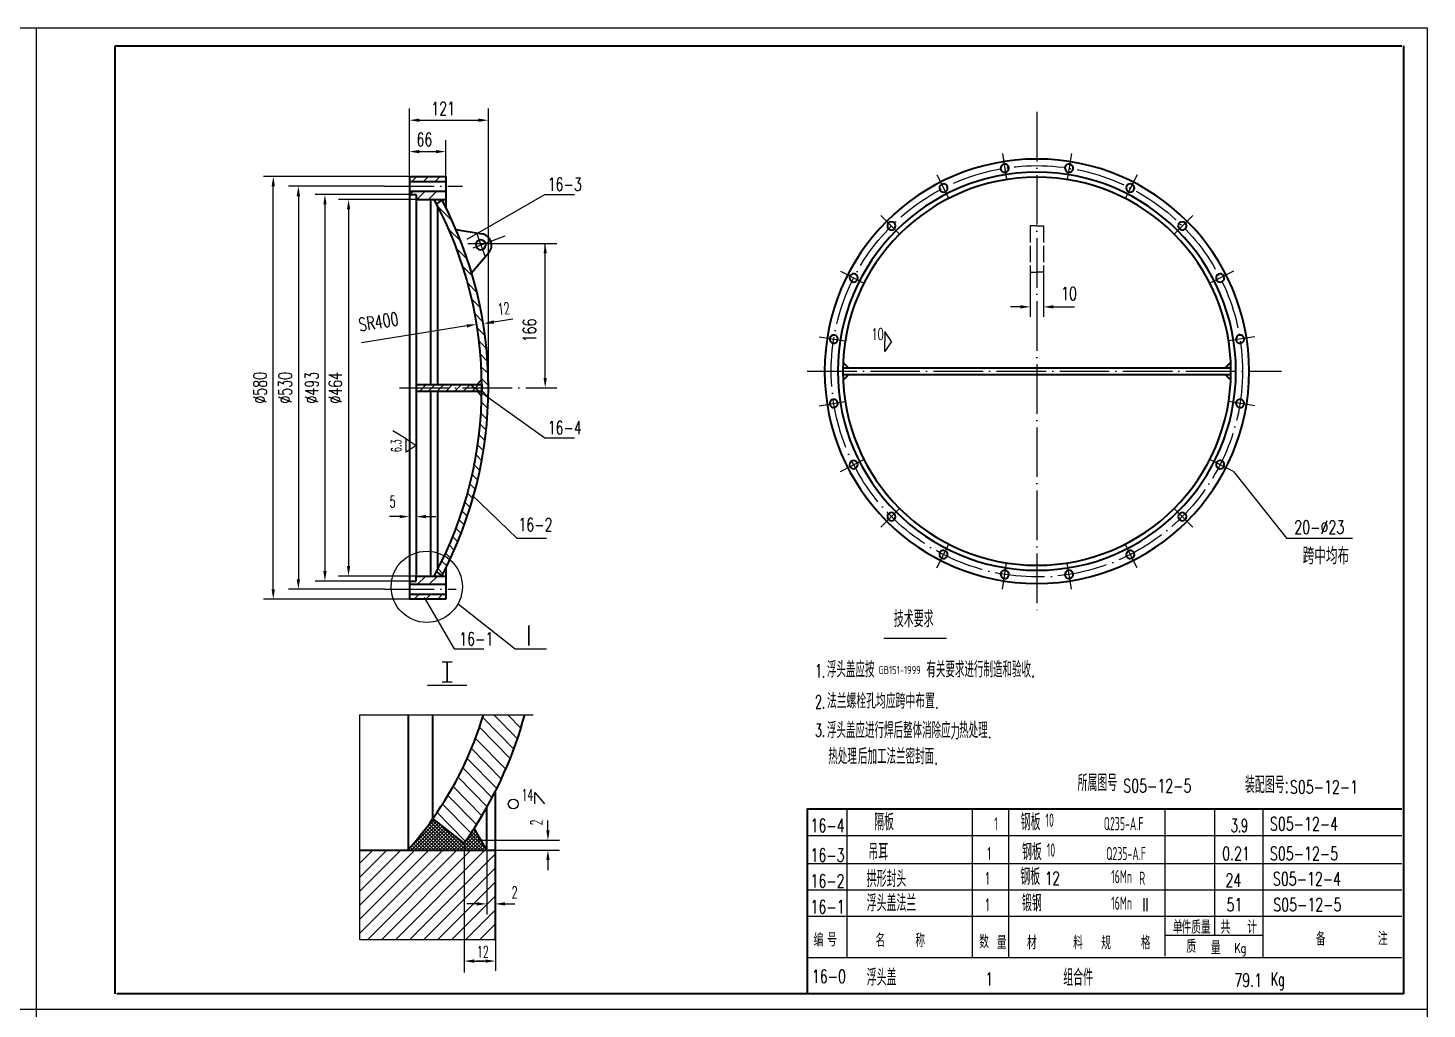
# Model space of a CAD drawing. Extents: x 0 to 841, y 0 to 594.
# Drawn here: x 417.5 to 841, y 297 to 594 of the extents above; entities that cross this region are included whole.
import ezdxf
from ezdxf.enums import TextEntityAlignment as Align

# ---------------------------------------------------------------- set-up
doc = ezdxf.new("R2010")
doc.units = 0
doc.header["$MEASUREMENT"] = 0
for name, pattern in [('XS', [7, 5, -2]), ('XX', [6, 5, -1]), ('ZHXS', [19, 15, -2, 0, -2])]:
    doc.linetypes.add(name, pattern=pattern)
doc.layers.get('0').update_dxf_attribs({"linetype": 'CONTINUOUS'})
doc.layers.get('DEFPOINTS').update_dxf_attribs({"linetype": 'CONTINUOUS'})
for name, color, linetype in [('1', 7, 'ZHXS'), ('3', 7, 'XS'), ('5', 7, 'CONTINUOUS'), ('FRAME', 1, 'CONTINUOUS')]:
    doc.layers.add(name, color=color, linetype=linetype)
doc.styles.add('HZ', font='txt', dxfattribs={"width": 0.6, "bigfont": 'hztxt'})
doc.styles.add('HZ1', font='txt', dxfattribs={"width": 0.7, "bigfont": 'hztxt'})
doc.styles.get("Standard").update_dxf_attribs({"font": 'isocp.shx', "width": 0.707, "bigfont": 'hztxt.shx'})
doc.dimstyles.get("Standard").update_dxf_attribs({"dimtxt": 0.18, "dimasz": 0.18, "dimexe": 0.18, "dimexo": 0.0625, "dimgap": 0.09, "dimtad": 0, "dimtih": 1, "dimtoh": 1, "dimdec": 4, "dimzin": 0, "dimdsep": 46, "dimtxsty": 'Standard', "dimcen": 0.09, "dimadec": 0, "dimazin": 0, "dimtfac": 1, "dimtdec": 4, "dimtofl": 0, "dimtmove": 0, "dimatfit": 3, "dimfxl": 0, "dimtolj": 1, "dimtzin": 0, "dimarcsym": 0})

# ---------------------------------------------------------------- blocks, each defined once
blk = doc.blocks.new('*D17')
at = {"color": 0, "linetype": 'ByBlock'}
for p, q in [((725.46, 527.24), (725.46, 513.74)), ((729.46, 527.24), (729.46, 513.74)), ((722.46, 516.74), (719.46, 516.74)), ((732.46, 516.74), (735.46, 516.74)), ((735.46, 516.74), (738.82, 516.74))]:
    blk.add_line(p, q, dxfattribs=at)
for points in [[(722.46, 517.24), (722.46, 516.24), (725.46, 516.74)], [(732.46, 517.24), (732.46, 516.24), (729.46, 516.74)]]:
    blk.add_solid(points, dxfattribs=at)
at = {"layer": 'DEFPOINTS', "color": 0, "linetype": 'ByBlock'}
for p in [(725.46, 527.24), (729.46, 527.24), (729.46, 516.74)]:
    blk.add_point(p, dxfattribs=at)
at = {"color": 0, "linetype": 'ByBlock', "style": 'HZ1', "width": 0.7}
blk.add_text('10', height=4, dxfattribs=at).set_placement((737.19, 520.74), align=Align.MIDDLE_CENTER)
blk = doc.blocks.new('C4Z')
for p, q in [((2.5, 3), (5, 7)), ((0.5, 0), (-1.5, 3)), ((-1.5, 3), (2.5, 3)), ((2.5, 3), (0.5, 0))]:
    blk.add_line(p, q)
at = {"style": 'HZ', "width": 0.6}
blk.add_text('6.3', height=3, dxfattribs=at).set_placement((-1.5, 4.5))
blk = doc.blocks.new('*X13')
at = {"color": 0}
for p, q in [((542.46, 249.5), (538.16, 253.8)), ((545.04, 243.38), (541.35, 247.07)), ((547.06, 237.83), (543.77, 241.12)), ((548.66, 232.7), (545.65, 235.7)), ((549.93, 227.88), (547.15, 230.67)), ((550.95, 223.33), (548.34, 225.94)), ((551.75, 218.99), (549.28, 221.47)), ((552.37, 214.84), (550.01, 217.2)), ((552.82, 210.85), (550.57, 213.11)), ((553.14, 207), (550.97, 209.17)), ((553.33, 203.28), (551.23, 205.37)), ((553.4, 199.67), (551.37, 201.7)), ((553.37, 196.16), (551.4, 198.13)), ((553.03, 189.44), (551.15, 191.31)), ((553.24, 192.76), (551.32, 194.67)), ((552.73, 186.2), (550.9, 188.03)), ((552.35, 183.04), (550.56, 184.83)), ((551.39, 176.93), (549.66, 178.66)), ((551.91, 179.95), (550.15, 181.71)), ((550.81, 173.98), (549.11, 175.67)), ((549.46, 168.25), (547.82, 169.89)), ((550.16, 171.08), (548.5, 172.75)), ((548.7, 165.47), (547.08, 167.1)), ((547.03, 160.08), (545.44, 161.66)), ((547.89, 162.75), (546.29, 164.35)), ((546.11, 157.46), (544.55, 159.02)), ((544.14, 152.36), (542.6, 153.9)), ((545.15, 154.89), (543.6, 156.44)), ((541.98, 147.45), (540.47, 148.96)), ((543.08, 149.89), (541.56, 151.41)), ((539.64, 142.72), (538.16, 144.2)), ((540.83, 145.06), (539.34, 146.56))]:
    blk.add_line(p, q, dxfattribs=at)
blk = doc.blocks.new('*X12')
at = {"color": 0}
for p, q in [((531.94, 139.5), (534.44, 142)), ((535.48, 139.5), (537.98, 142))]:
    blk.add_line(p, q, dxfattribs=at)
blk = doc.blocks.new('*X11')
at = {"color": 0}
for p, q in [((529.74, 257.5), (530.74, 258.5)), ((531.77, 256), (534.27, 258.5)), ((535.31, 256), (537.81, 258.5))]:
    blk.add_line(p, q, dxfattribs=at)
blk = doc.blocks.new('*X16')
at = {"color": 0}
for p, q in [((67.61, 345.5), (76.32, 354.21)), ((68.67, 345.5), (76.91, 353.74)), ((69.73, 345.5), (77.49, 353.26)), ((70.79, 345.5), (78.08, 352.79)), ((71.85, 345.5), (78.66, 352.31)), ((72.44, 351.39), (75.74, 354.69)), ((78.76, 345.5), (72.63, 351.64)), ((72.91, 345.5), (79.24, 351.83)), ((79.82, 345.5), (73.09, 352.24)), ((80.89, 345.5), (73.54, 352.84)), ((81.95, 345.5), (73.99, 353.45)), ((83.01, 345.5), (74.44, 354.06)), ((84.07, 345.5), (74.89, 354.68)), ((85.13, 345.5), (76.82, 353.81)), ((86.98, 351.09), (87.86, 351.97)), ((88.78, 350.33), (87.4, 351.72)), ((71.34, 345.5), (69.31, 347.53)), ((72.4, 345.5), (69.79, 348.11)), ((73.46, 345.5), (70.27, 348.69)), ((74.52, 345.5), (70.75, 349.27)), ((75.58, 345.5), (71.23, 349.86)), ((76.64, 345.5), (71.7, 350.45)), ((77.7, 345.5), (72.16, 351.04)), ((73.97, 345.5), (79.83, 351.36)), ((75.03, 345.5), (80.41, 350.88)), ((76.09, 345.5), (81, 350.41)), ((77.15, 345.5), (81.58, 349.93)), ((78.21, 345.5), (82.17, 349.45)), ((79.27, 345.5), (82.75, 348.98)), ((80.33, 345.5), (83.34, 348.5)), ((81.4, 345.5), (83.92, 348.02)), ((82.46, 345.5), (88.24, 351.29)), ((86.19, 345.5), (82.54, 349.15)), ((83.52, 345.5), (88.63, 350.61)), ((84.58, 345.5), (89.01, 349.93)), ((87.25, 345.5), (84.81, 347.94)), ((88.31, 345.5), (85.25, 348.56)), ((85.64, 345.5), (89.39, 349.25)), ((89.37, 345.5), (85.69, 349.18)), ((90.43, 345.5), (86.12, 349.81)), ((91.49, 345.5), (86.55, 350.44)), ((86.7, 345.5), (89.77, 348.57)), ((90.15, 347.91), (86.98, 351.08)), ((87.76, 345.5), (90.15, 347.89)), ((68.16, 345.5), (67.83, 345.83)), ((69.22, 345.5), (68.32, 346.4)), ((70.28, 345.5), (68.82, 346.96)), ((88.82, 345.5), (90.54, 347.22)), ((89.88, 345.5), (90.92, 346.54)), ((90.94, 345.5), (91.3, 345.86))]:
    blk.add_line(p, q, dxfattribs=at)

msp = doc.modelspace()

# ---------------------------------------------------------------- linework, layer by layer
for p, q in [((0, 594), (841, 594)), ((420, 594), (420, 0)), ((841, 594), (841, 0)), ((550.46675, 530.07256), (573.96675, 543.57256)), ((573.96675, 543.57256), (582.96675, 543.57256)), ((678.90816, 499.07256), (676.90816, 502.07256)), ((676.90816, 502.07256), (676.90816, 499.07256)), ((676.90816, 496.07256), (676.90816, 499.07256)), ((678.90816, 499.07256), (676.90816, 496.07256)), ((551.3423, 486.07256), (573.96675, 469.88825)), ((554.96675, 486.07256), (554.96675, 484.07256)), ((573.96675, 469.88825), (582.96675, 469.88825)), ((782.38247, 459.76888), (798.46127, 439.57256)), ((551.96675, 452.57256), (565.46675, 439.57256)), ((565.46675, 439.57256), (574.46675, 439.57256)), ((798.46127, 439.57256), (818.48193, 439.57256)), ((537.46675, 421.57256), (546.46675, 406.07256)), ((547.70483, 419.71359), (564.96675, 406.07256)), ((676.55453, 409.28727), (695.55453, 409.28727)), ((546.46675, 406.07256), (555.46675, 406.07256)), ((564.96675, 406.07256), (574.46675, 406.07256)), ((542.88957, 402.07256), (545.88957, 402.07256)), ((538.38957, 395.07256), (550.38957, 395.07256)), ((542.88957, 396.07256), (545.88957, 396.07256)), ((517.88957, 386.07256), (570.38957, 386.07256)), ((517.88957, 386.07256), (517.88957, 318.07256)), ((570.88957, 362.57256), (573.88957, 359.07256)), ((570.88957, 359.07256), (570.88957, 362.57256)), ((558.88957, 345.13506), (558.88957, 357.57256)), ((665.49212, 312.56593), (665.49212, 357.57256)), ((703.38957, 312.56593), (703.38957, 357.57256)), ((714.38957, 312.56593), (714.38957, 357.57256)), ((761.74408, 312.95416), (761.74408, 357.57256)), ((776.62536, 357.57256), (776.62536, 319.39864)), ((791.38957, 312.56593), (791.38957, 357.57256)), ((540.00578, 354.76921), (549.15458, 347.31605)), ((554.95207, 348.07256), (553.38957, 348.07256)), ((653.38957, 349.57256), (833.38957, 349.57256)), ((532.38957, 345.07256), (556.38957, 345.07256)), ((558.88957, 345.07256), (543.38957, 345.07256)), ((556.38957, 345.07256), (556.38957, 325.57256)), ((653.38957, 341.07256), (833.38957, 341.07256)), ((653.38957, 333.07256), (833.38957, 333.07256)), ((553.3374, 328.82825), (550.3374, 328.82825)), ((561.88957, 328.82825), (564.88957, 328.82825)), ((653.38957, 325.07256), (833.38957, 325.07256)), ((517.88957, 318.07256), (558.88957, 318.07256)), ((761.74408, 319.39864), (791.38957, 319.39864)), ((653.3654, 312.56593), (833.38957, 312.56593)), ((0, 297), (841, 297))]:
    msp.add_line(p, q)
at = {"color": 0, "linetype": 'ByBlock'}
for p, q in [((532.96675, 560.13506), (532.96675, 569.57256)), ((556.86846, 485.13506), (556.86846, 569.57256)), ((535.96675, 566.07256), (553.86846, 566.07256)), ((532.96675, 549.13506), (532.96675, 560.07256)), ((543.96675, 549.13506), (543.96675, 560.07256)), ((535.96675, 556.57256), (540.96675, 556.57256)), ((550.65262, 528.75648), (577.56158, 528.75648)), ((574.06158, 488.07256), (574.06158, 528.75648)), ((558.49178, 505.01278), (564.2349, 505.97068)), ((550.35807, 503.81154), (518.46675, 498.63695)), ((570.12408, 485.07256), (577.56158, 485.07256)), ((529.96675, 446.07256), (526.96675, 446.07256)), ((537.96675, 446.07256), (540.96675, 446.07256)), ((574.88957, 351.07256), (574.88957, 354.07256)), ((554.95207, 348.07256), (578.38957, 348.07256)), ((549.56509, 346.95092), (549.56509, 308.01342)), ((558.88957, 345.07256), (578.38957, 345.07256)), ((574.88957, 342.07256), (574.88957, 339.07256)), ((559.06509, 320.07256), (559.06509, 308.51342)), ((552.56509, 311.51342), (555.56509, 311.51342)), ((556.06509, 311.51342), (553.06509, 311.51342))]:
    msp.add_line(p, q, dxfattribs=at)
at = {"color": 0}
for p, q in [((533.66733, 547.57256), (535.16733, 549.07256)), ((537.20286, 547.57256), (538.70286, 549.07256)), ((540.7384, 547.57256), (542.2384, 549.07256)), ((534.96675, 485.60692), (535.43239, 486.07256)), ((536.08404, 484.07256), (538.08404, 486.07256)), ((538.73569, 484.07256), (540.73569, 486.07256)), ((541.38734, 484.07256), (543.38734, 486.07256)), ((544.03899, 484.07256), (546.03899, 486.07256)), ((546.69064, 484.07256), (548.69064, 486.07256)), ((549.3423, 484.07256), (551.3423, 486.07256)), ((551.99395, 484.07256), (553.99395, 486.07256)), ((554.6456, 484.07256), (554.96675, 484.39371)), ((534.44655, 421.07256), (535.94655, 422.57256)), ((537.98208, 421.07256), (539.48208, 422.57256)), ((541.51762, 421.07256), (543.01762, 422.57256)), ((565.66633, 378.80828), (558.54086, 386.07256)), ((566.70229, 382.0363), (562.74316, 386.07256)), ((563.31326, 372.97024), (554.15008, 382.31192)), ((564.5562, 375.65587), (555.13837, 385.25717)), ((562.12498, 369.56613), (552.9618, 378.90781)), ((559.42858, 363.74672), (550.47221, 372.87757)), ((560.80886, 366.62372), (551.75452, 375.85444)), ((557.98597, 360.93327), (549.11759, 369.97441)), ((554.92006, 355.49058), (546.2006, 364.3799)), ((556.48266, 358.18171), (547.69303, 367.14256)), ((553.29944, 352.8586), (544.64211, 361.68458)), ((549.88841, 347.76775), (541.33303, 356.4898)), ((551.62191, 350.28465), (543.01914, 359.055)), ((517.88957, 319.85264), (543.10948, 345.07256)), ((517.88957, 324.09528), (538.86684, 345.07256)), ((517.88957, 328.33792), (534.6242, 345.07256)), ((517.88957, 341.06585), (521.89628, 345.07256)), ((517.88957, 336.82321), (526.13892, 345.07256)), ((517.88957, 332.58056), (530.38156, 345.07256)), ((520.35212, 318.07256), (547.35212, 345.07256)), ((524.59476, 318.07256), (551.59476, 345.07256)), ((528.8374, 318.07256), (555.8374, 345.07256)), ((533.08005, 318.07256), (558.88957, 343.88208)), ((537.32269, 318.07256), (558.88957, 339.63944)), ((541.56533, 318.07256), (558.88957, 335.3968)), ((545.80797, 318.07256), (558.88957, 331.15416)), ((550.05061, 318.07256), (558.88957, 326.91152)), ((554.29325, 318.07256), (558.88957, 322.66888)), ((558.53589, 318.07256), (558.88957, 318.42624))]:
    msp.add_line(p, q, dxfattribs=at)
for points in [[(664.90816, 492.07256, 0, 0.5, 0), (666.90816, 494.07256, 0, 0, 0), (671.90816, 499.07256, 0, 0, 0), (679.90816, 499.07256, 0, 0, 0)], [(553.88957, 348.57256, 0, 0.5, 0), (557.38957, 352.07256, 0, 0, 0), (564.38957, 359.07256, 0, 0, 0), (575.38957, 359.07256, 0, 0, 0)]]:
    msp.add_lwpolyline(points, format="xyseb")
at = {"const_width": 0.5}
for points in [[(665.90816, 491.07256), (664.2197, 492.76101)], [(779.90816, 491.07256), (781.59661, 492.76101)], [(553.46675, 486.07256), (554.84225, 487.5804)], [(665.90816, 489.07256), (664.2197, 487.3841)], [(779.90816, 489.07256), (781.59661, 487.3841)], [(553.46675, 484.07256), (554.84225, 482.56471)], [(544.38957, 402.07256), (544.38957, 396.07256)]]:
    msp.add_lwpolyline(points, dxfattribs=at)
for centre, radius in [((538.21675, 424.82256), 10.77613), ((564.38957, 359.07256), 1.5)]:
    msp.add_circle(centre, radius)
at = {"color": 0, "linetype": 'ByBlock'}
for points in [[(535.96675, 565.57256), (535.96675, 566.57256), (532.96675, 566.07256)], [(553.86846, 565.57256), (553.86846, 566.57256), (556.86846, 566.07256)], [(535.96675, 556.07256), (535.96675, 557.07256), (532.96675, 556.57256)], [(540.96675, 556.07256), (540.96675, 557.07256), (543.96675, 556.57256)], [(574.56158, 525.75648), (573.56158, 525.75648), (574.06158, 528.75648)], [(550.27799, 504.30508), (550.43815, 503.31799), (553.31934, 504.29202)], [(558.40952, 505.50597), (558.57404, 504.51959), (555.53266, 504.51922)], [(574.56158, 488.07256), (573.56158, 488.07256), (574.06158, 485.07256)], [(529.96675, 445.57256), (529.96675, 446.57256), (532.96675, 446.07256)], [(537.96675, 445.57256), (537.96675, 446.57256), (534.96675, 446.07256)], [(575.38957, 351.07256), (574.38957, 351.07256), (574.88957, 348.07256)], [(575.38957, 342.07256), (574.38957, 342.07256), (574.88957, 345.07256)], [(552.56509, 311.01342), (552.56509, 312.01342), (549.56509, 311.51342)], [(556.06509, 311.01342), (556.06509, 312.01342), (559.06509, 311.51342)]]:
    msp.add_solid(points, dxfattribs=at)
for points in [[(553.3374, 328.32825), (553.3374, 329.32825), (556.3374, 328.82825)], [(561.88957, 328.32825), (561.88957, 329.32825), (558.88957, 328.82825)]]:
    msp.add_solid(points)
at = {"layer": '1'}
for p, q in [((722.90816, 568.57256), (722.90816, 416.55337)), ((712.46622, 556.00034), (713.71763, 548.09925)), ((733.35009, 556.00034), (732.09868, 548.09925)), ((692.60448, 549.54687), (696.23621, 542.41919)), ((753.21183, 549.54687), (749.5801, 542.41919)), ((525.46675, 546.07256), (548.98937, 546.07256)), ((675.70907, 537.27164), (681.36563, 531.61508)), ((770.10724, 537.27164), (764.45068, 531.61508)), ((552.22441, 527.47787), (561.99407, 531.03373)), ((553.25442, 531.95745), (555.89286, 524.70839)), ((663.43384, 520.37623), (670.56152, 516.7445)), ((782.38247, 520.37623), (775.25479, 516.7445)), ((656.98037, 500.51449), (664.88147, 499.26308)), ((788.83594, 500.51449), (780.93485, 499.26308)), ((653.40816, 490.07256), (796.90816, 490.07256)), ((529.96044, 485.07256), (577.38765, 485.07256)), ((656.98037, 479.63062), (664.88147, 480.88203)), ((788.83594, 479.63062), (780.93485, 480.88203)), ((663.43384, 459.76888), (670.56152, 463.40061)), ((782.38247, 459.76888), (775.25479, 463.40061)), ((675.70907, 442.87347), (681.36563, 448.53003)), ((770.10724, 442.87347), (764.45068, 448.53003)), ((692.60448, 430.59824), (696.23621, 437.72592)), ((753.21183, 430.59824), (749.5801, 437.72592)), ((712.46622, 424.14477), (713.71763, 432.04587)), ((733.35009, 424.14477), (732.09868, 432.04587)), ((525.46675, 424.07256), (547.12158, 424.07256))]:
    msp.add_line(p, q, dxfattribs=at)
msp.add_circle((722.90816, 490.07256), 62.25, dxfattribs=at)
at = {"layer": '3', "linetype": 'XX'}
for p, q in [((720.90816, 534.07256), (720.90816, 520.07256)), ((722.90816, 534.07256), (720.90816, 534.07256)), ((722.90816, 534.07256), (724.90816, 534.07256)), ((724.90816, 534.07256), (724.90816, 520.07256)), ((720.90816, 520.07256), (722.90816, 520.07256)), ((724.90816, 520.07256), (722.90816, 520.07256))]:
    msp.add_line(p, q, dxfattribs=at)
at = {"layer": '5'}
for p, q in [((532.96675, 549.07256), (488.74977, 549.07256)), ((491.74977, 424.07256), (491.74977, 546.07256)), ((525.46675, 546.07256), (496.3474, 546.07256)), ((499.3474, 543.07256), (499.3474, 427.07256)), ((532.96675, 543.57256), (504.39195, 543.57256)), ((507.39195, 540.57256), (507.39195, 429.57256)), ((534.96675, 542.07256), (511.54266, 542.07256)), ((514.54266, 539.07256), (514.54266, 431.07256)), ((534.96675, 428.07256), (511.54266, 428.07256)), ((525.46675, 424.07256), (496.3474, 424.07256)), ((532.96675, 426.57256), (504.39195, 426.57256)), ((532.96675, 421.07256), (488.74977, 421.07256))]:
    msp.add_line(p, q, dxfattribs=at)
for points in [[(491.24977, 546.07256), (492.24977, 546.07256), (491.74977, 549.07256)], [(498.8474, 543.07256), (499.8474, 543.07256), (499.3474, 546.07256)], [(506.89195, 540.57256), (507.89195, 540.57256), (507.39195, 543.57256)], [(514.04266, 539.07256), (515.04266, 539.07256), (514.54266, 542.07256)], [(506.89195, 429.57256), (507.89195, 429.57256), (507.39195, 426.57256)], [(514.04266, 431.07256), (515.04266, 431.07256), (514.54266, 428.07256)], [(491.24977, 424.07256), (492.24977, 424.07256), (491.74977, 421.07256)], [(498.8474, 427.07256), (499.8474, 427.07256), (499.3474, 424.07256)]]:
    msp.add_solid(points, dxfattribs=at)
at = {"layer": 'DEFPOINTS', "color": 0, "linetype": 'ByBlock'}
for p in [(556.86846, 566.07256), (532.96675, 560.07256), (543.96675, 556.57256), (532.96675, 549.13506), (532.96675, 549.07256), (543.96675, 549.07256), (525.46675, 546.07256), (532.96675, 543.57256), (534.96675, 542.07256), (550.0607, 525.25648), (553.31934, 504.29202), (556.86846, 485.07256), (534.96675, 428.07256), (525.46675, 424.07256), (532.96675, 426.57256), (532.96675, 421.07256), (562.9234, 372.03284), (562.9234, 372.03284), (551.06509, 352.01342), (574.88957, 353.07256), (553.38957, 348.07256), (558.88957, 318.07256), (559.06509, 311.51342)]:
    msp.add_point(p, dxfattribs=at)
at = {"layer": 'FRAME', "lineweight": 40}
for p, q in [((443.88957, 301.57256), (443.88957, 588.57256)), ((443.88957, 588.57256), (833.38957, 588.57256)), ((833.88957, 588.57256), (833.88957, 301.57256)), ((532.96675, 549.07256), (543.96675, 549.07256)), ((532.96675, 549.07256), (532.96675, 470.57256)), ((532.96675, 547.57256), (543.96675, 547.57256)), ((543.96675, 549.07256), (543.96675, 539.67624)), ((532.96675, 544.57256), (543.96675, 544.57256)), ((532.96675, 543.57256), (534.96675, 543.57256)), ((534.96675, 543.57256), (534.96675, 542.07256)), ((534.96675, 542.07256), (543.96675, 542.07256)), ((534.96675, 542.07256), (534.96675, 483.07256)), ((539.46675, 486.07256), (539.46675, 542.07256)), ((542.96675, 542.07256), (540.96675, 540.57256)), ((541.46675, 540.17975), (541.46675, 486.07256)), ((547.01119, 533.02965), (554.95712, 531.66502)), ((551.79947, 519.87396), (557.00924, 526.02687)), ((664.16667, 491.07256), (781.64964, 491.07256)), ((664.16667, 489.07256), (781.64964, 489.07256)), ((534.96675, 486.07256), (534.96675, 484.07256)), ((534.96675, 486.07256), (554.96675, 486.07256)), ((534.96675, 484.07256), (554.96675, 484.07256)), ((534.96675, 483.07256), (534.96675, 428.07256)), ((539.46675, 428.07256), (539.46675, 484.07256)), ((541.46675, 484.07256), (541.46675, 430.57256)), ((532.96675, 470.57256), (532.96675, 421.07256)), ((534.96675, 428.07256), (543.96675, 428.07256)), ((534.96675, 426.57256), (534.96675, 428.07256)), ((542.76519, 428.28638), (541.19924, 429.45094)), ((543.96675, 430.46887), (543.96675, 421.07256)), ((532.96675, 426.57256), (534.96675, 426.57256)), ((532.96675, 425.57256), (543.96675, 425.57256)), ((532.96675, 422.57256), (543.96675, 422.57256)), ((543.96675, 421.07256), (532.96675, 421.07256)), ((532.71576, 345.40383), (532.71576, 386.07256)), ((540.00578, 354.76921), (540.00578, 386.07256)), ((558.88957, 362.67401), (558.88957, 318.07256)), ((556.38957, 345.07256), (556.38957, 358.0168)), ((653.38957, 357.57256), (833.38957, 357.57256)), ((653.38957, 357.57256), (653.38957, 301.57256)), ((540.017, 354.5923), (549.46042, 347.16691)), ((556.38957, 345.07256), (552.61257, 351.78722)), ((517.88957, 345.07256), (558.88957, 345.07256)), ((833.88957, 301.57256), (444.38957, 301.57256))]:
    msp.add_line(p, q, dxfattribs=at)
for centre, radius, start, end in [((722.90816, 490.07256), 64.25, 0, 180), ((713.17011, 551.55615), 1.25, 99, 279), ((713.17011, 551.55615), 1.25, 279, 99), ((732.6462, 551.55615), 1.25, 81, 261), ((732.6462, 551.55615), 1.25, 261, 81), ((722.90816, 490.07256), 60.25, 0, 180), ((722.90816, 490.07256), 58.75, 0, 180), ((694.64725, 545.53771), 1.25, 117, 297), ((694.64725, 545.53771), 1.25, 297, 117), ((751.16906, 545.53771), 1.25, 63, 243), ((751.16906, 545.53771), 1.25, 243, 63), ((434.86846, 485.07256), 120, 331.64065, 28.35935), ((434.86846, 485.07256), 122, 332.1464547, 27.8535453), ((678.89076, 534.08995), 1.25, 135, 315), ((678.89076, 534.08995), 1.25, 315, 135), ((766.92555, 534.08995), 1.25, 45, 225), ((766.92555, 534.08995), 1.25, 225, 45), ((554.57364, 528.33292), 1.5, 20, 200), ((554.37228, 528.25963), 3.45525, 319.7448813, 80.2551187), ((554.57364, 528.33292), 1.5, 200, 20), ((667.443, 518.33346), 1.25, 153, 333), ((667.443, 518.33346), 1.25, 333, 153), ((778.37331, 518.33346), 1.25, 27, 207), ((778.37331, 518.33346), 1.25, 207, 27), ((661.42456, 499.8106), 1.25, 171, 351), ((661.42456, 499.8106), 1.25, 351, 171), ((784.39176, 499.8106), 1.25, 9, 189), ((784.39176, 499.8106), 1.25, 189, 9), ((722.90816, 490.07256), 64.25, 180, 0), ((722.90816, 490.07256), 60.25, 180, 0), ((722.90816, 490.07256), 58.75, 180, 0), ((661.42456, 480.33451), 1.25, 9, 189), ((661.42456, 480.33451), 1.25, 189, 9), ((784.39176, 480.33451), 1.25, 171, 351), ((784.39176, 480.33451), 1.25, 351, 171), ((667.443, 461.81165), 1.25, 27, 207), ((667.443, 461.81165), 1.25, 207, 27), ((778.37331, 461.81165), 1.25, 153, 333), ((778.37331, 461.81165), 1.25, 333, 153), ((678.89076, 446.05516), 1.25, 45, 225), ((678.89076, 446.05516), 1.25, 225, 45), ((766.92555, 446.05516), 1.25, 135, 315), ((766.92555, 446.05516), 1.25, 315, 135), ((694.64725, 434.6074), 1.25, 63, 243), ((694.64725, 434.6074), 1.25, 243, 63), ((751.16906, 434.6074), 1.25, 117, 297), ((751.16906, 434.6074), 1.25, 297, 117), ((713.17011, 428.58896), 1.25, 81, 261), ((713.17011, 428.58896), 1.25, 261, 81), ((732.6462, 428.58896), 1.25, 99, 279), ((732.6462, 428.58896), 1.25, 279, 99), ((451.93552, 417.08753), 108, 324.666873, 343.3110585), ((451.93552, 417.08753), 120, 327.0569966, 345.0214101), ((451.93552, 417.08753), 108, 318.1790292, 324.6126961), ((451.93552, 417.08753), 120, 324.3613183, 327.0057875)]:
    msp.add_arc(centre, radius, start, end, dxfattribs=at)

# ---------------------------------------------------------------- block references
for name, p in [('*X11', (3.46675, 286.07256)), ('*X13', (3.46675, 286.07256)), ('*X12', (3.46675, 286.07256)), ('*X16', (464.88957, -0.42744))]:
    msp.add_blockref(name, p)
at = {"rotation": 90}
msp.add_blockref('C4Z', (534.96675, 467.07256), dxfattribs=at)

# ---------------------------------------------------------------- texts
at = {"style": 'HZ', "width": 0.6}
msp.add_text('12', height=3.5, rotation=7, dxfattribs=at).set_placement((559.96675, 507.07256))
for s, height, style, width, p in [('10', 3.5, 'HZ', 0.6, (672.90816, 499.57256)), ('技术要求', 5, 'HZ', 0.6, (679.61703, 412.59977)), ('I', 6, 'HZ', 0.6, (568.46675, 407.07256)), ('I', 6, 'HZ', 0.6, (568.46675, 407.07256)), ('浮头盖应按     ', 4.8, 'HZ', 0.6, (659.35453, 397.38727)), ('有关要求进行制造和验收.', 4.8, 'HZ', 0.6, (689.45072, 397.38727)), ('1.', 4, 'HZ', 0.6, (655.75453, 397.38727)), ('2.', 4, 'HZ', 0.6, (655.75453, 387.98727)), ('法兰螺栓孔均应跨中布置.', 4.5, 'HZ', 0.6, (659.35453, 387.98727)), ('3.', 4, 'HZ', 0.6, (655.75453, 379.38727)), ('浮头盖应进行焊后整体消除应 热处理.', 4.8, 'HZ', 0.6, (659.35453, 378.98727)), ('力', 4.8, 'HZ', 0.6, (696.7566, 378.57256)), ('热处理', 4.8, 'HZ', 0.6, (659.7566, 371.07256)), ('后加工法兰密封面.', 4.8, 'HZ', 0.6, (668.7566, 371.07256)), ('所属图号', 5, 'HZ', 0.6, (735.21695, 362.95931)), ('装配图号:', 5, 'HZ', 0.6, (785.89845, 362.38749)), ('14', 3.5, 'HZ', 0.6, (566.88957, 360.07256)), ('隔板', 5, 'HZ', 0.6, (673.62589, 351.11422)), ('钢板', 5, 'HZ', 0.6, (718.00088, 351.11422)), ('3.9', 4, 'HZ', 0.6, (781.63877, 350.57111)), ('吊耳', 5, 'HZ', 0.6, (671.88957, 342.07256)), ('钢板', 5, 'HZ', 0.6, (718.38957, 342.07256)), ('拱形封头', 5, 'HZ', 0.6, (671.38957, 333.90589)), ('钢板', 5, 'HZ', 0.6, (717.88957, 334.57256)), ('12', 4, 'HZ1', 0.65, (725.38957, 334.57256)), ('2', 3.5, 'HZ', 0.6, (563.88957, 330.57825)), ('浮头盖法兰', 5, 'HZ', 0.6, (671.38957, 326.57256)), ('锻钢', 5, 'HZ', 0.6, (718.38957, 326.57256)), ('单  ', 4, 'HZ', 0.7, (764.04769, 319.78686)), ('件质量', 4, 'HZ', 0.7, (766.68152, 319.78686)), ('共  ', 4, 'HZ', 0.7, (778.5017, 319.78686)), ('计', 4, 'HZ', 0.7, (786.58935, 319.78686)), ('编  ', 4, 'HZ', 0.7, (655.32404, 315.90464)), ('号     ', 4, 'HZ', 0.7, (659.41948, 315.96942)), ('名', 4, 'HZ', 0.7, (674.0659, 315.78384)), ('称', 4, 'HZ', 0.7, (686.12137, 315.75802)), ('数', 4, 'HZ', 0.7, (705.43681, 315.39864)), ('量', 4, 'HZ', 0.7, (710.7898, 315.18709)), ('材', 4, 'HZ', 0.7, (719.88957, 315.07256)), ('料', 4, 'HZ', 0.7, (733.88957, 315.07256)), ('规', 4, 'HZ', 0.7, (742.38957, 315.07256)), ('格', 4, 'HZ', 0.7, (754.38957, 315.07256)), ('质', 4, 'HZ', 0.7, (768.1495, 313.96353)), ('量', 4, 'HZ', 0.7, (775.59014, 313.57531)), ('备  ', 4, 'HZ', 0.7, (807.3535, 316.18109)), ('注', 4, 'HZ', 0.7, (826.11764, 316.29286)), ('12', 3.5, 'HZ', 0.6, (553.38957, 312.57256)), ('Kg', 3, 'HZ', 0.7, (782.70728, 313.96353)), ('浮头盖', 5, 'HZ', 0.6, (671.38957, 304.07256)), ('组合件', 5, 'HZ', 0.6, (730.88957, 304.07256)), ('1', 4, 'HZ', 0.6, (707.38957, 304.07256)), ('Kg', 4, 'HZ', 0.6, (793.73886, 304.07256))]:
    msp.add_text(s, height=height, dxfattribs=dict(style=style, width=width)).set_placement(p)
at = {"color": 0, "linetype": 'ByBlock', "style": 'HZ', "width": 0.6}
msp.add_text('5', height=3.5, dxfattribs=at).set_placement((526.96675, 448.82256))
at = {"width": 0.6}
msp.add_text('GB151-1999', height=2.461538, dxfattribs=at).set_placement((674.95453, 398.38727), (687.75453, 398.38727), align=Align.ALIGNED)
for s, p in [('10', (725.50088, 352.18071)), ('1', (709.99212, 351.11422)), ('Q235-A.F', (743.14499, 351.11422)), ('1', (707.88957, 342.07256)), ('10', (725.88957, 343.13905)), ('Q235-A.F', (743.88957, 342.07256)), ('16Mn', (745.38957, 335.07256)), ('1', (707.38957, 334.57256)), ('R', (753.88957, 334.57256)), ('1', (707.38957, 326.57256)), ('16Mn', (745.38957, 327.07256))]:
    msp.add_text(s, height=4, dxfattribs=at).set_placement(p)
at = {"color": 0, "linetype": 'ByBlock', "style": 'HZ', "width": 0.6}
msp.add_text('2', height=3.5, rotation=90, dxfattribs=at).set_placement((573.13957, 352.57256))
at = {"layer": '5', "style": 'HZ1', "width": 0.7}
for s, height, p in [('121', 4, (539.57016, 567.62672)), ('66', 4, (535.10097, 558.24765)), ('16-3', 4, (574.80955, 544.67551)), ('16-4', 4, (574.80955, 470.9912)), ('16-2', 4, (565.95185, 441.62206)), ('20-%%C23', 4, (800.8395, 440.88159)), ('跨中均布', 5, (803.39952, 431.66815)), ('16-1', 4, (548.02883, 407.03776)), ('S05-12-5', 4, (749.04885, 362.55685)), ('S05-12-1', 4, (799.4954, 362.22076)), ('16-4', 4, (654.37082, 350.52994)), ('S05-12-4', 4, (793.44182, 351.05023)), ('16-3', 4, (654.37082, 341.59226)), ('0.21', 4, (778.98047, 342.05557)), ('S05-12-5', 4, (793.44182, 342.05557)), ('16-2', 4, (654.37082, 333.75649)), ('24', 4, (779.9894, 333.98949)), ('S05-12-4', 4, (794.34234, 334.4062)), ('II', 4, (754.76613, 326.59558)), ('51', 4, (780.32571, 326.59558)), ('S05-12-5', 4, (794.45075, 326.59558)), ('16-1', 4, (654.37082, 325.92071)), ('16-0', 4, (654.7835, 304.88783)), ('79.1', 4, (782.67989, 303.74169))]:
    msp.add_text(s, height=height, dxfattribs=at).set_placement(p)
for s, rotation, p in [('SR400', 9.2400669, (517.94523, 502.11586)), ('166', 90, (571.30145, 498.8469))]:
    msp.add_text(s, height=4, rotation=rotation, dxfattribs=at).set_placement(p)
for s, p in [('%%C580', (487.74977, 485.07256)), ('%%C530', (495.3474, 485.07256)), ('%%C493', (503.39195, 485.07256)), ('%%C464', (510.54266, 485.07256))]:
    msp.add_text(s, height=4, rotation=90, dxfattribs=at).set_placement(p, align=Align.MIDDLE_CENTER)

# ---------------------------------------------------------------- dimensions: what is measured, and where the dimension line sits
dim = msp.add_linear_dim(base=(724.90816, 509.57256), p1=(720.90816, 520.07256), p2=(724.90816, 520.07256), text='10', dimstyle='Standard')
dim.commit()
dim.dimension.update_dxf_attribs({"geometry": '*D17', "text_midpoint": (732.63149, 513.57256), "insert": (-4.55614, -7.16338)})

doc.saveas('drawing.dxf')
